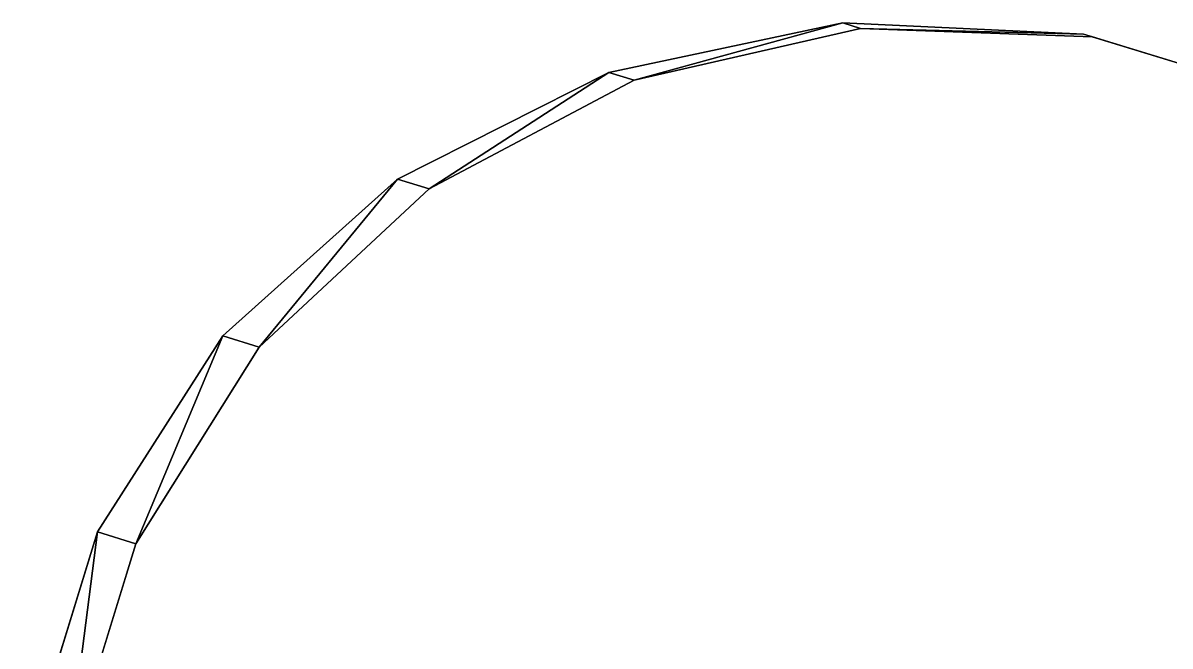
# Model space of a CAD drawing. Header units: metres. Extents: x 0 to 0.292, y 0 to 0.484.
# Drawn here: x 0 to 0.0658, y 0.2228 to 0.2585 of the extents above; entities that cross this region are included whole.
import ezdxf

# ---------------------------------------------------------------- set-up
doc = ezdxf.new("R2010")
doc.units = ezdxf.units.M

msp = doc.modelspace()

# ---------------------------------------------------------------- linework, layer by layer
at = {"layer": 'Material77'}
for points, invisible_edges in [([(0.019333, 0.168458, 0.236513), (0.047031, 0.258531, 0.206787), (0.009824, 0.178346, 0.234413)], 3), ([(0.009824, 0.178346, 0.234413), (0.047031, 0.258531, 0.206787), (0.033609, 0.255694, 0.208887)], 13), ([(0.061344, 0.257735), (0.011277, 0.177899), (0.048039, 0.258221)], 3), ([(0.048039, 0.258221), (0.011277, 0.177899), (0.035062, 0.255247)], 3), ([(0.019333, 0.168458, 0.236513), (0.060831, 0.257892, 0.2057), (0.047031, 0.258531, 0.206787)], 13), ([(0.061344, 0.257735), (0.020341, 0.168148), (0.011277, 0.177899)], 13), ([(0.019333, 0.168458, 0.236513), (0.04985, 0.208747, 0.221536), (0.060831, 0.257892, 0.2057)], 15), ([(0.074069, 0.253821), (0.020341, 0.168148), (0.061344, 0.257735)], 3), ([(0.050254, 0.209385, 0.221306), (0.060831, 0.257892, 0.2057), (0.04985, 0.208747, 0.221536)], 3), ([(0.050817, 0.209896, 0.2211), (0.060831, 0.257892, 0.2057), (0.050254, 0.209385, 0.221306)], 3), ([(0.051501, 0.210245, 0.220931), (0.060831, 0.257892, 0.2057), (0.050817, 0.209896, 0.2211)], 3), ([(0.052259, 0.210409, 0.220811), (0.060831, 0.257892, 0.2057), (0.051501, 0.210245, 0.220931)], 3), ([(0.05304, 0.210377, 0.220749), (0.060831, 0.257892, 0.2057), (0.052259, 0.210409, 0.220811)], 3), ([(0.053789, 0.210151, 0.220748), (0.060831, 0.257892, 0.2057), (0.05304, 0.210377, 0.220749)], 3), ([(0.053789, 0.210151, 0.220748), (0.074069, 0.253821, 0.2057), (0.060831, 0.257892, 0.2057)], 13), ([(0.060831, 0.257892, 0.2057), (0.074069, 0.253821), (0.061344, 0.257735)], 1), ([(0.074069, 0.253821), (0.060831, 0.257892, 0.2057), (0.074069, 0.253821, 0.2057)], 1), ([(0.009824, 0.178346, 0.234413), (0.033609, 0.255694, 0.208887), (0.00323, 0.190223, 0.231444)], 3), ([(0.00323, 0.190223, 0.231444), (0.033609, 0.255694, 0.208887), (0.021481, 0.249574, 0.211856)], 13), ([(0.035062, 0.255247), (0.005046, 0.189665), (0.002072, 0.202642)], 13), ([(0.035062, 0.255247), (0.002072, 0.202642), (0.023296, 0.249016)], 3), ([(0.035062, 0.255247), (0.011277, 0.177899), (0.005046, 0.189665)], 13), ([(0.074069, 0.253821), (0.03162, 0.161074), (0.020341, 0.168148)], 13), ([(0.085348, 0.246748), (0.03162, 0.161074), (0.074069, 0.253821)], 3), ([(0.044346, 0.157161, 0.2376), (0.085844, 0.246596, 0.206787), (0.074069, 0.253821, 0.2057)], 13), ([(0.044346, 0.157161, 0.2376), (0.074069, 0.253821, 0.2057), (0.055327, 0.206306, 0.221764)], 15), ([(0.054457, 0.209745, 0.220808), (0.074069, 0.253821, 0.2057), (0.053789, 0.210151, 0.220748)], 3), ([(0.054997, 0.209189, 0.220926), (0.074069, 0.253821, 0.2057), (0.054457, 0.209745, 0.220808)], 3), ([(0.055374, 0.208519, 0.221093), (0.074069, 0.253821, 0.2057), (0.054997, 0.209189, 0.220926)], 3), ([(0.055327, 0.206306, 0.221764), (0.074069, 0.253821, 0.2057), (0.055544, 0.207027, 0.221527)], 3), ([(0.05556, 0.207781, 0.221298), (0.074069, 0.253821, 0.2057), (0.055374, 0.208519, 0.221093)], 3), ([(0.055544, 0.207027, 0.221527), (0.074069, 0.253821, 0.2057), (0.05556, 0.207781, 0.221298)], 3), ([(0.00323, 0.190223, 0.231444), (0.021481, 0.249574, 0.211856), (0, 0.203279, 0.227806)], 3), ([(0, 0.203279, 0.227806), (0.021481, 0.249574, 0.211856), (0.011473, 0.240589, 0.215494)], 13), ([(0.023296, 0.249016), (0.002072, 0.202642), (0.002558, 0.215947)], 13), ([(0.023296, 0.249016), (0.002558, 0.215947), (0.013545, 0.239952)], 3), ([(0.085348, 0.246748), (0.044346, 0.157161), (0.03162, 0.161074)], 13), ([(0.085348, 0.246748), (0.057651, 0.156675), (0.044346, 0.157161)], 13), ([(0.094413, 0.236996), (0.057651, 0.156675), (0.085348, 0.246748)], 3), ([(0.058146, 0.156522, 0.236513), (0.085844, 0.246596, 0.206787), (0.044346, 0.157161, 0.2376)], 3), ([(0.058146, 0.156522, 0.236513), (0.095352, 0.236707, 0.208887), (0.085844, 0.246596, 0.206787)], 13), ([(0, 0.203279, 0.227806), (0.011473, 0.240589, 0.215494), (0.000353, 0.216625, 0.22375)], 3), ([(0.000353, 0.216625, 0.22375), (0.011473, 0.240589, 0.215494), (0.004267, 0.22935, 0.21955)], 1), ([(0.013545, 0.239952), (0.002558, 0.215947), (0.006471, 0.228672)], 1), ([(0.100644, 0.225231), (0.057651, 0.156675), (0.094413, 0.236996)], 3), ([(0.071567, 0.15936, 0.234413), (0.095352, 0.236707, 0.208887), (0.058146, 0.156522, 0.236513)], 3), ([(0.100644, 0.225231), (0.070628, 0.159649), (0.057651, 0.156675)], 13)]:
    msp.add_3dface(points, dxfattribs=dict(at, invisible_edges=invisible_edges))
for points in [[(0.033609, 0.255694, 0.208887), (0.047031, 0.258531, 0.206787), (0.035062, 0.255247)], [(0.047031, 0.258531, 0.206787), (0.048039, 0.258221), (0.035062, 0.255247)], [(0.047031, 0.258531, 0.206787), (0.060831, 0.257892, 0.2057), (0.048039, 0.258221)], [(0.060831, 0.257892, 0.2057), (0.061344, 0.257735), (0.048039, 0.258221)], [(0.021481, 0.249574, 0.211856), (0.033609, 0.255694, 0.208887), (0.023296, 0.249016)], [(0.023296, 0.249016), (0.033609, 0.255694, 0.208887), (0.035062, 0.255247)], [(0.011473, 0.240589, 0.215494), (0.021481, 0.249574, 0.211856), (0.013545, 0.239952)], [(0.013545, 0.239952), (0.021481, 0.249574, 0.211856), (0.023296, 0.249016)], [(0.004267, 0.22935, 0.21955), (0.011473, 0.240589, 0.215494), (0.006471, 0.228672)], [(0.006471, 0.228672), (0.011473, 0.240589, 0.215494), (0.013545, 0.239952)], [(0.000353, 0.216625, 0.22375), (0.004267, 0.22935, 0.21955), (0.002558, 0.215947)], [(0.002558, 0.215947), (0.004267, 0.22935, 0.21955), (0.006471, 0.228672)]]:
    msp.add_3dface(points, dxfattribs=at)

doc.saveas('drawing.dxf')
